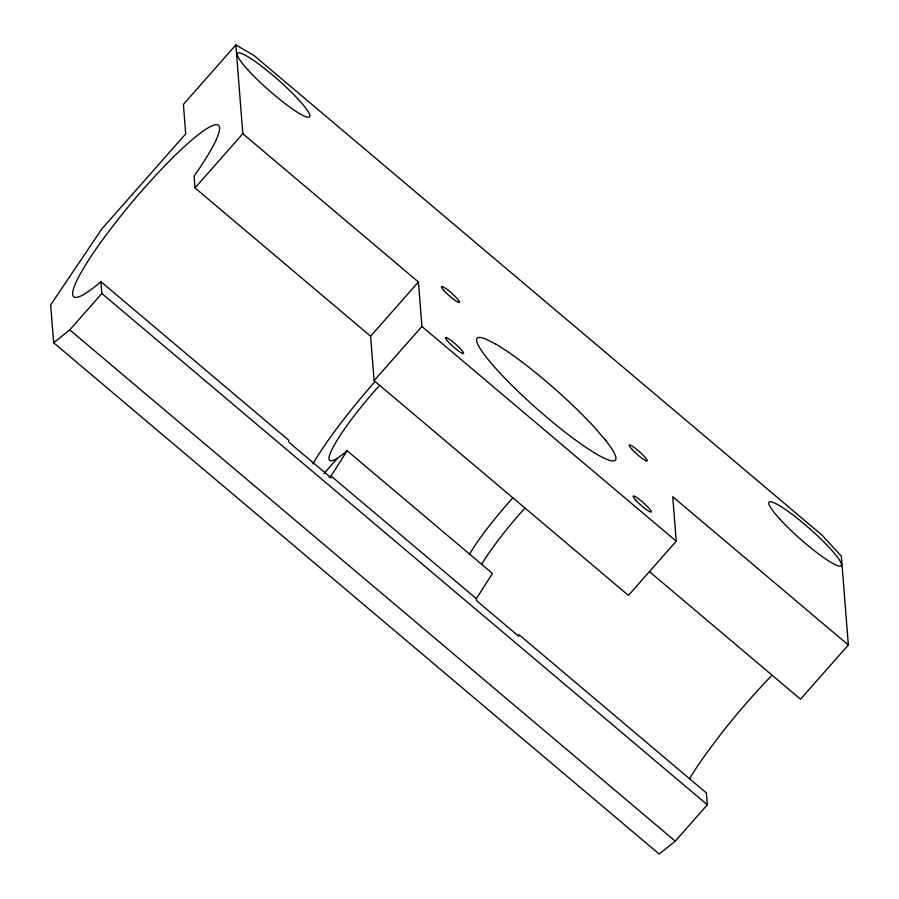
<?xml version="1.0" encoding="UTF-8"?>
<svg xmlns="http://www.w3.org/2000/svg" width="899" height="899" viewBox="0 0 899 899"><rect width="100%" height="100%" fill="white"/><g stroke="black" fill="none" stroke-linecap="round" stroke-linejoin="round"><path stroke-width="1.35" d="M649.55 571.73L800.515 699.208L848.341 645.01L841.352 556.245L822.18 535.287L253.608 55.187L235.841 44.95L183.396 104.385L185.722 133.872L101.812 228.975L50.659 304.885L53.648 342.755L659.147 854.05L675.273 841.161L707.356 804.796L706.434 792.974L518.723 634.469L518.88 636.413L476.492 600.622L476.335 598.678L492.472 573.461L347.149 450.747L331.012 475.976A112.161 16.44 -49.8 0 1 329.146 477.56M53.648 342.755L69.762 329.866L101.857 293.501L100.924 281.679A112.161 16.44 -49.8 0 1 91.271 256.035A112.161 16.44 -49.8 0 1 198.443 134.569A112.161 16.44 -49.8 0 1 194.083 176.103L195.004 187.913L370.602 336.192L374.108 380.659L628.423 595.396L676.239 541.198L672.744 496.731L848.341 645.01M195.004 187.913L242.831 133.715L235.841 44.95M370.602 336.192L418.428 281.994L242.831 133.715M374.108 380.659L421.923 326.461L418.428 281.994M323.876 473.616L337.597 458.074M604.724 439.308L606.14 440.488M421.923 326.461L676.239 541.198M100.924 281.679L288.635 440.184L288.781 442.117L331.169 477.908L331.012 475.976L476.335 598.678M101.857 293.501L707.356 804.796M69.762 329.866L675.273 841.161M689.555 778.736A112.161 16.44 -49.8 0 1 771.185 676.138M481.617 564.314A72.1 10.563 -49.8 0 1 524.982 508.07M469.514 554.087A72.1 10.563 -49.8 0 1 512.868 497.844M312.886 463.85A112.161 16.44 -49.8 0 1 374.377 382.3M347.149 450.747A72.1 10.563 -49.8 0 1 332.136 449.107A72.1 10.563 -49.8 0 1 379.659 385.356M496.068 344.272L485.314 338.856A92.136 13.361 41.4 0 0 547.851 418.181A92.136 13.361 41.4 0 0 605.926 440.701L594.542 427.43A92.136 13.361 41.4 0 0 496.068 344.272M779.972 519.24A48.074 6.967 41.4 0 0 840.408 566.134A48.074 6.967 41.4 0 0 794.963 516.464A48.074 6.967 41.4 0 0 779.972 519.24M248.338 70.324A48.074 6.967 41.4 0 0 308.773 117.218A48.074 6.967 41.4 0 0 263.328 67.549A48.074 6.967 41.4 0 0 248.338 70.324M635.941 500.35A12.013 1.742 41.4 0 0 651.045 512.07A12.013 1.742 41.4 0 0 639.683 499.653A12.013 1.742 41.4 0 0 635.941 500.35M447.41 340.912A12.013 1.742 41.4 0 0 462.974 353.554A12.013 1.742 41.4 0 0 453.175 342.103A12.013 1.742 41.4 0 0 447.41 340.912M631.918 449.286A12.013 1.742 41.4 0 0 647.033 461.018A12.013 1.742 41.4 0 0 635.672 448.601A12.013 1.742 41.4 0 0 631.918 449.286M444.218 290.793A12.013 1.742 41.4 0 0 459.322 302.514A12.013 1.742 41.4 0 0 447.96 290.096A12.013 1.742 41.4 0 0 444.218 290.793"/></g></svg>
